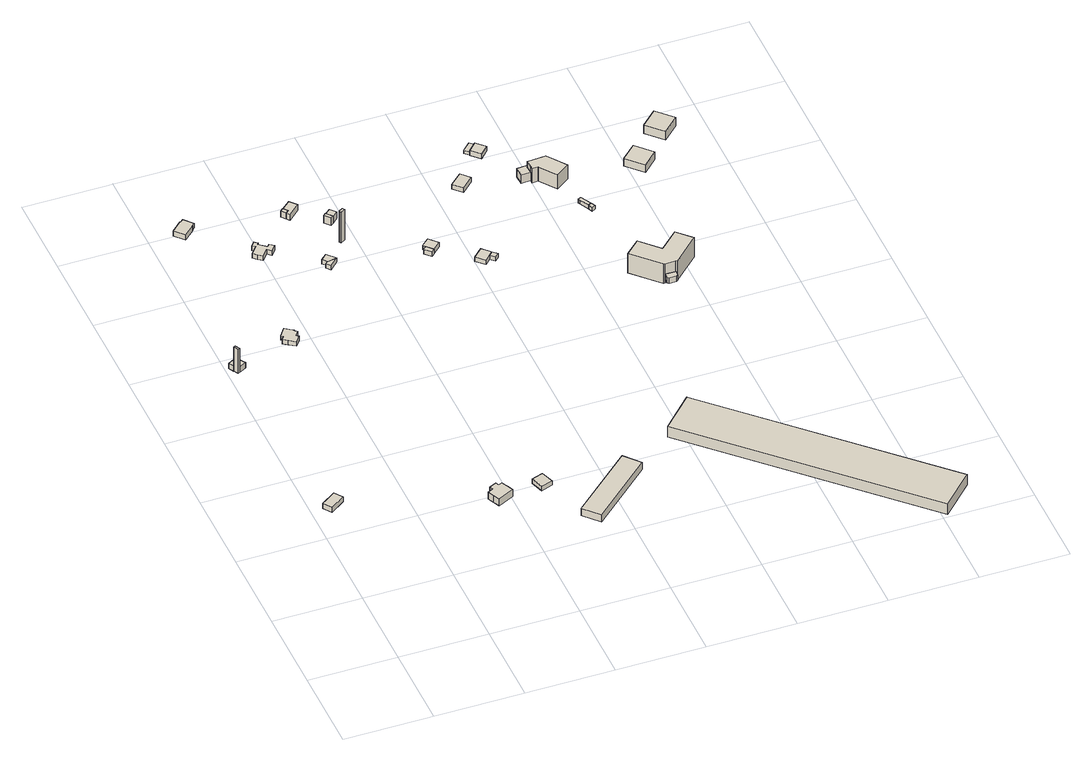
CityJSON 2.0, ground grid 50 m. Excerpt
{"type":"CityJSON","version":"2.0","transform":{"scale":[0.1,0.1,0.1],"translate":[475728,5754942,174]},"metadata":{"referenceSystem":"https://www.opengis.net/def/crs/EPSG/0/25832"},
"CityObjects":{
"building1":{"type":"Building","attributes":{"Gemeindeschluessel":"05766056","BezugspunktDach":"2000","function":"31001_1110","measuredHeight":3.75},"address":[{"country":"Germany","locality":"Oerlinghausen","thoroughfareNumber":"1062","thoroughfareName":"Hudeweg"}],"geometry":[{"type":"Solid","lod":"1","boundaries":[[[[0,1,2,3]],[[4,5,6,7]],[[4,7,3,2]],[[5,4,2,1]],[[6,5,1,0]],[[7,6,0,3]]]]}]},
"building2":{"type":"Building","attributes":{"Gemeindeschluessel":"05766056","BezugspunktDach":"2000","function":"51009_1610","measuredHeight":16.11},"address":[{"country":"Germany"}],"geometry":[{"type":"Solid","lod":"1","boundaries":[[[[8,9,10,11]],[[12,13,14,15]],[[12,15,11,10]],[[13,12,10,9]],[[14,13,9,8]],[[15,14,8,11]]]]}]},
"building3":{"type":"Building","attributes":{"Gemeindeschluessel":"05766056","BezugspunktDach":"2000","function":"31001_1312","measuredHeight":3.44},"address":[{"country":"Germany","locality":"Oerlinghausen","thoroughfareNumber":"1051","thoroughfareName":"Hudeweg"}],"geometry":[{"type":"Solid","lod":"1","boundaries":[[[[16,17,18,19,20,21,22,23]],[[24,25,26,27,28,29,30,31]],[[24,31,23,22]],[[25,24,22,21]],[[26,25,21,20]],[[27,26,20,19]],[[28,27,19,18]],[[29,28,18,17]],[[30,29,17,16]],[[31,30,16,23]]]]}]},
"building4":{"type":"Building","attributes":{"Gemeindeschluessel":"05766056","BezugspunktDach":"2000","function":"31001_1312","measuredHeight":3.47},"address":[{"country":"Germany","locality":"Oerlinghausen","thoroughfareNumber":"1041","thoroughfareName":"Hudeweg"}],"geometry":[{"type":"Solid","lod":"1","boundaries":[[[[32,33,34,35,36,37,38,39,40,41,42,43]],[[44,45,46,47,48,49,50,51,52,53,54,55]],[[44,55,43,42]],[[45,44,42,41]],[[46,45,41,40]],[[47,46,40,39]],[[48,47,39,38]],[[49,48,38,37]],[[50,49,37,36]],[[51,50,36,35]],[[52,51,35,34]],[[53,52,34,33]],[[54,53,33,32]],[[55,54,32,43]]]]}]},
"building5":{"type":"Building","attributes":{"Gemeindeschluessel":"05766056","BezugspunktDach":"2000","function":"31001_1312","measuredHeight":3.27},"address":[{"country":"Germany","locality":"Oerlinghausen","thoroughfareNumber":"1031","thoroughfareName":"Hudeweg"}],"geometry":[{"type":"Solid","lod":"1","boundaries":[[[[56,57,58,59,60,61,62,63]],[[64,65,66,67,68,69,70,71]],[[64,71,63,62]],[[65,64,62,61]],[[66,65,61,60]],[[67,66,60,59]],[[68,67,59,58]],[[69,68,58,57]],[[70,69,57,56]],[[71,70,56,63]]]]}]},
"building6":{"type":"Building","attributes":{"Gemeindeschluessel":"05766056","BezugspunktDach":"2000","function":"31001_1010","measuredHeight":7.26},"address":[{"country":"Germany","locality":"Oerlinghausen","thoroughfareNumber":"92","thoroughfareName":"Holter Straße"}],"geometry":[{"type":"Solid","lod":"1","boundaries":[[[[72,73,74,75,76,77,78,79,80,81]],[[82,83,84,85,86,87,88,89,90,91]],[[82,91,81,80]],[[83,82,80,79]],[[84,83,79,78]],[[85,84,78,77]],[[86,85,77,76]],[[87,86,76,75]],[[88,87,75,74]],[[89,88,74,73]],[[90,89,73,72]],[[91,90,72,81]]]]}]},
"building7":{"type":"Building","attributes":{"Gemeindeschluessel":"05766056","BezugspunktDach":"2000","function":"31001_1312","measuredHeight":5.72},"address":[{"country":"Germany","locality":"Oerlinghausen","thoroughfareNumber":"1033","thoroughfareName":"Hudeweg"}],"geometry":[{"type":"Solid","lod":"1","boundaries":[[[[92,93,94,95,96,97,98,99,100,101,102,103,104,105]],[[106,107,108,109,110,111,112,113,114,115,116,117,118,119]],[[106,119,105,104]],[[107,106,104,103]],[[108,107,103,102]],[[109,108,102,101]],[[110,109,101,100]],[[111,110,100,99]],[[112,111,99,98]],[[113,112,98,97]],[[114,113,97,96]],[[115,114,96,95]],[[116,115,95,94]],[[117,116,94,93]],[[118,117,93,92]],[[119,118,92,105]]]]}]},
"building8":{"type":"Building","attributes":{"Gemeindeschluessel":"05766056","BezugspunktDach":"2000","function":"31001_2000","measuredHeight":2.8},"address":[{"country":"Germany","locality":"Oerlinghausen","thoroughfareNumber":"92","thoroughfareName":"Holter Straße"}],"geometry":[{"type":"Solid","lod":"1","boundaries":[[[[120,121,122,123]],[[124,125,126,127]],[[124,127,123,122]],[[125,124,122,121]],[[126,125,121,120]],[[127,126,120,123]]]]}]},
"building9":{"type":"Building","attributes":{"Gemeindeschluessel":"05766056","function":"31001_1312"},"address":[{"country":"Germany","locality":"Oerlinghausen","thoroughfareNumber":"1035","thoroughfareName":"Hudeweg"}],"children":["building9-1","building9-2"]},
"building9-1":{"type":"BuildingPart","attributes":{"BezugspunktDach":"2000","measuredHeight":2.97},"parents":["building9"],"geometry":[{"type":"Solid","lod":"1","boundaries":[[[[128,129,130,131]],[[132,133,134,135]],[[132,135,131,130]],[[133,132,130,129]],[[134,133,129,128]],[[135,134,128,131]]]]}]},
"building9-2":{"type":"BuildingPart","attributes":{"BezugspunktDach":"2000","measuredHeight":2.85},"parents":["building9"],"geometry":[{"type":"Solid","lod":"1","boundaries":[[[[136,137,138,139]],[[140,141,132,135]],[[140,135,139,138]],[[141,140,138,137]],[[132,141,137,136]],[[135,132,136,139]]]]}]},
"building10":{"type":"Building","attributes":{"Gemeindeschluessel":"05766056","BezugspunktDach":"2000","function":"51009_1610","measuredHeight":4.47},"address":[{"country":"Germany"}],"geometry":[{"type":"Solid","lod":"1","boundaries":[[[[142,143,144,145]],[[146,147,148,149]],[[146,149,145,144]],[[147,146,144,143]],[[148,147,143,142]],[[149,148,142,145]]]]}]},
"building11":{"type":"Building","attributes":{"Gemeindeschluessel":"05766056","BezugspunktDach":"2000","function":"31001_2000","measuredHeight":5.32},"address":[{"country":"Germany","locality":"Oerlinghausen","thoroughfareNumber":"92","thoroughfareName":"Holter Straße"}],"geometry":[{"type":"Solid","lod":"1","boundaries":[[[[150,151,152,153]],[[154,155,156,157]],[[154,157,153,152]],[[155,154,152,151]],[[156,155,151,150]],[[157,156,150,153]]]]}]},
"building12":{"type":"Building","attributes":{"Gemeindeschluessel":"05766056","BezugspunktDach":"2000","function":"31001_1312","measuredHeight":4.44},"address":[{"country":"Germany","locality":"Oerlinghausen","thoroughfareNumber":"1032","thoroughfareName":"Hudeweg"}],"geometry":[{"type":"Solid","lod":"1","boundaries":[[[[158,159,160,161,162,163,164,165]],[[166,146,149,167,148,168,169,170]],[[166,170,165,164]],[[146,166,164,163]],[[149,146,163,162]],[[167,149,162,161]],[[148,167,161,160]],[[168,148,160,159]],[[169,168,159,158]],[[170,169,158,165]]]]}]},
"building13":{"type":"Building","attributes":{"Gemeindeschluessel":"05766056","BezugspunktDach":"2000","function":"31001_2000","measuredHeight":20.74},"address":[{"country":"Germany","locality":"Oerlinghausen","thoroughfareNumber":"1034","thoroughfareName":"Hudeweg"}],"geometry":[{"type":"Solid","lod":"1","boundaries":[[[[171,172,173,174]],[[175,176,177,178]],[[175,178,174,173]],[[176,175,173,172]],[[177,176,172,171]],[[178,177,171,174]]]]}]},
"building14":{"type":"Building","attributes":{"Gemeindeschluessel":"05766056","BezugspunktDach":"2000","function":"51009_1610","measuredHeight":5.43},"address":[{"country":"Germany"}],"geometry":[{"type":"Solid","lod":"1","boundaries":[[[[179,180,181,182]],[[183,184,185,186]],[[183,186,182,181]],[[184,183,181,180]],[[185,184,180,179]],[[186,185,179,182]]]]}]},
"building15":{"type":"Building","attributes":{"Gemeindeschluessel":"05766056","BezugspunktDach":"2000","function":"31001_1312","measuredHeight":5.59},"address":[{"country":"Germany","locality":"Oerlinghausen","thoroughfareNumber":"1034","thoroughfareName":"Hudeweg"}],"geometry":[{"type":"Solid","lod":"1","boundaries":[[[[187,188,189,190]],[[186,185,191,192]],[[186,192,190,189]],[[185,186,189,188]],[[191,185,188,187]],[[192,191,187,190]]]]}]},
"building16":{"type":"Building","attributes":{"Gemeindeschluessel":"05766056","BezugspunktDach":"2000","function":"51009_1610","measuredHeight":3.56},"address":[{"country":"Germany"}],"geometry":[{"type":"Solid","lod":"1","boundaries":[[[[193,194,195,196]],[[197,198,199,200]],[[197,200,196,195]],[[198,197,195,194]],[[199,198,194,193]],[[200,199,193,196]]]]}]},
"building17":{"type":"Building","attributes":{"Gemeindeschluessel":"05766056","BezugspunktDach":"2000","function":"31001_1312","measuredHeight":3.06},"address":[{"country":"Germany","locality":"Oerlinghausen","thoroughfareNumber":"1036","thoroughfareName":"Hudeweg"}],"geometry":[{"type":"Solid","lod":"1","boundaries":[[[[201,202,203,204,205]],[[206,207,208,209,210]],[[206,210,205,204]],[[207,206,204,203]],[[208,207,203,202]],[[209,208,202,201]],[[210,209,201,205]]]]}]},
"building18":{"type":"Building","attributes":{"Gemeindeschluessel":"05766056","function":"31001_1312"},"address":[{"country":"Germany","locality":"Oerlinghausen","thoroughfareNumber":"1038","thoroughfareName":"Hudeweg"}],"children":["building18-1","building18-2"]},
"building18-1":{"type":"BuildingPart","attributes":{"BezugspunktDach":"2000","measuredHeight":2.84},"parents":["building18"],"geometry":[{"type":"Solid","lod":"1","boundaries":[[[[211,212,213,214]],[[215,216,217,218]],[[215,218,214,213]],[[216,215,213,212]],[[217,216,212,211]],[[218,217,211,214]]]]}]},
"building18-2":{"type":"BuildingPart","attributes":{"BezugspunktDach":"2000","measuredHeight":2.84},"parents":["building18"],"geometry":[{"type":"Solid","lod":"1","boundaries":[[[[214,219,220,221]],[[222,223,218,224]],[[222,224,221,220]],[[223,222,220,219]],[[218,223,219,214]],[[224,218,214,221]]]]}]},
"building19":{"type":"Building","attributes":{"Gemeindeschluessel":"05766056","BezugspunktDach":"2000","function":"31001_1312","measuredHeight":3.58},"address":[{"country":"Germany","locality":"Oerlinghausen","thoroughfareNumber":"1001","thoroughfareName":"Hudeweg"}],"geometry":[{"type":"Solid","lod":"1","boundaries":[[[[225,226,227,228]],[[229,230,231,232]],[[229,232,228,227]],[[230,229,227,226]],[[231,230,226,225]],[[232,231,225,228]]]]}]},
"building20":{"type":"Building","attributes":{"Gemeindeschluessel":"05766056","BezugspunktDach":"2000","function":"31001_2000","measuredHeight":6.82},"address":[{"country":"Germany","locality":"Oerlinghausen","thoroughfareNumber":"90","thoroughfareName":"Holter Straße"}],"geometry":[{"type":"Solid","lod":"1","boundaries":[[[[233,234,235,236,237,238]],[[239,240,241,242,243,244]],[[239,244,238,237]],[[240,239,237,236]],[[241,240,236,235]],[[242,241,235,234]],[[243,242,234,233]],[[244,243,233,238]]]]}]},
"building21":{"type":"Building","attributes":{"Gemeindeschluessel":"05766056","BezugspunktDach":"2000","function":"51009_1610","measuredHeight":2.13},"address":[{"country":"Germany"}],"geometry":[{"type":"Solid","lod":"1","boundaries":[[[[245,246,247,248]],[[249,250,251,252]],[[249,252,248,247]],[[250,249,247,246]],[[251,250,246,245]],[[252,251,245,248]]]]}]},
"building22":{"type":"Building","attributes":{"Gemeindeschluessel":"05766056","BezugspunktDach":"2000","function":"31001_1312","measuredHeight":3.98},"address":[{"country":"Germany","locality":"Oerlinghausen","thoroughfareNumber":"1002","thoroughfareName":"Hudeweg"}],"geometry":[{"type":"Solid","lod":"1","boundaries":[[[[253,254,255,256]],[[257,258,259,260]],[[257,260,256,255]],[[258,257,255,254]],[[259,258,254,253]],[[260,259,253,256]]]]}]},
"building23":{"type":"Building","attributes":{"Gemeindeschluessel":"05766056","BezugspunktDach":"2000","function":"31001_2000","measuredHeight":5.52},"address":[{"country":"Germany","locality":"Oerlinghausen","thoroughfareNumber":"15","thoroughfareName":"Hudeweg"}],"geometry":[{"type":"Solid","lod":"1","boundaries":[[[[261,262,263,264,265,266]],[[267,268,269,270,271,272]],[[267,272,266,265]],[[268,267,265,264]],[[269,268,264,263]],[[270,269,263,262]],[[271,270,262,261]],[[272,271,261,266]]]]}]},
"building24":{"type":"Building","attributes":{"Gemeindeschluessel":"05766056","BezugspunktDach":"2000","function":"31001_1010","measuredHeight":9.61},"address":[{"country":"Germany","locality":"Oerlinghausen","thoroughfareNumber":"15","thoroughfareName":"Hudeweg"}],"geometry":[{"type":"Solid","lod":"1","boundaries":[[[[273,274,275,276,277,278,279,280,281]],[[282,283,284,285,286,287,288,289,290]],[[282,290,281,280]],[[283,282,280,279]],[[284,283,279,278]],[[285,284,278,277]],[[286,285,277,276]],[[287,286,276,275]],[[288,287,275,274]],[[289,288,274,273]],[[290,289,273,281]]]]}]},
"building25":{"type":"Building","attributes":{"Gemeindeschluessel":"05766056","BezugspunktDach":"2000","function":"51009_1610","measuredHeight":3.66},"address":[{"country":"Germany"}],"geometry":[{"type":"Solid","lod":"1","boundaries":[[[[291,292,293,294,295,296]],[[297,298,299,300,301,302]],[[297,302,296,295]],[[298,297,295,294]],[[299,298,294,293]],[[300,299,293,292]],[[301,300,292,291]],[[302,301,291,296]]]]}]},
"building26":{"type":"Building","attributes":{"Gemeindeschluessel":"05766056","BezugspunktDach":"2000","function":"51009_1610","measuredHeight":2.53},"address":[{"country":"Germany"}],"geometry":[{"type":"Solid","lod":"1","boundaries":[[[[303,304,305,306,307]],[[308,309,310,311,312]],[[308,312,307,306]],[[309,308,306,305]],[[310,309,305,304]],[[311,310,304,303]],[[312,311,303,307]]]]}]},
"building27":{"type":"Building","attributes":{"Gemeindeschluessel":"05766056","BezugspunktDach":"2000","function":"31001_2000","measuredHeight":2.53},"address":[{"country":"Germany","locality":"Oerlinghausen","thoroughfareNumber":"15","thoroughfareName":"Hudeweg"}],"geometry":[{"type":"Solid","lod":"1","boundaries":[[[[313,314,315,316]],[[317,308,312,318]],[[317,318,316,315]],[[308,317,315,314]],[[312,308,314,313]],[[318,312,313,316]]]]}]},
"building28":{"type":"Building","attributes":{"Gemeindeschluessel":"05766056","BezugspunktDach":"2000","function":"31001_2000","measuredHeight":13.07},"address":[{"country":"Germany","locality":"Oerlinghausen","thoroughfareNumber":"14","thoroughfareName":"Robert-Hanning-Straße"}],"geometry":[{"type":"Solid","lod":"1","boundaries":[[[[319,320,321,322,323,324,325,326,327]],[[328,329,330,331,332,333,334,335,336]],[[328,336,327,326]],[[329,328,326,325]],[[330,329,325,324]],[[331,330,324,323]],[[332,331,323,322]],[[333,332,322,321]],[[334,333,321,320]],[[335,334,320,319]],[[336,335,319,327]]]]}]},
"building29":{"type":"Building","attributes":{"Gemeindeschluessel":"05766056","BezugspunktDach":"2000","function":"31001_1010","measuredHeight":6.62},"address":[{"country":"Germany","locality":"Oerlinghausen","thoroughfareNumber":"17","thoroughfareName":"Hudeweg"}],"geometry":[{"type":"Solid","lod":"1","boundaries":[[[[337,338,339,340]],[[341,342,343,344]],[[341,344,340,339]],[[342,341,339,338]],[[343,342,338,337]],[[344,343,337,340]]]]}]},
"building30":{"type":"Building","attributes":{"Gemeindeschluessel":"05766056","BezugspunktDach":"2000","function":"31001_1010","measuredHeight":8.02},"address":[{"country":"Germany","locality":"Oerlinghausen","thoroughfareNumber":"19","thoroughfareName":"Hudeweg"}],"geometry":[{"type":"Solid","lod":"1","boundaries":[[[[345,346,347,348]],[[349,350,351,352]],[[349,352,348,347]],[[350,349,347,346]],[[351,350,346,345]],[[352,351,345,348]]]]}]}
},
"vertices":[
[152,1289,35],[69,1231,35],[102,1184,35],[185,1242,35],[102,1184,2],[69,1231,2],[152,1289,2],[185,1242,2],
[35,2373,197],[25,2367,197],[40,2340,197],[51,2347,197],[40,2340,36],[25,2367,36],[35,2373,36],[51,2347,36],
[77,2418,70],[70,2431,70],[9,2395,70],[25,2367,70],[35,2373,70],[51,2347,70],[91,2370,70],[66,2412,70],[91,2370,35],[51,2347,35],[35,2373,35],[25,2367,35],[9,2395,35],[70,2431,35],[77,2418,35],[66,2412,35],
[409,2472,71],[430,2501,71],[414,2512,71],[417,2516,71],[407,2523,71],[370,2549,71],[335,2500,71],[347,2491,71],[332,2470,71],[357,2452,71],[395,2425,71],[422,2463,71],[395,2425,42],[357,2452,42],[332,2470,42],[347,2491,42],[335,2500,42],[370,2549,42],[407,2523,42],[417,2516,42],[414,2512,42],[430,2501,42],[409,2472,42],[422,2463,42],
[179,3504,85],[176,3507,85],[117,3452,85],[166,3399,85],[224,3453,85],[223,3455,85],[240,3470,85],[195,3519,85],[240,3470,53],[223,3455,53],[224,3453,53],[166,3399,53],[117,3452,53],[176,3507,53],[179,3504,53],[195,3519,53],
[907,1023,50],[915,1004,50],[885,990,50],[902,955,50],[918,920,50],[1008,963,50],[992,998,50],[975,1033,50],[955,1023,50],[946,1042,50],[955,1023,2],[975,1033,2],[992,998,2],[1008,963,2],[918,920,2],[902,955,2],[885,990,2],[915,1004,2],[907,1023,2],[946,1042,2],
[479,3193,90],[486,3201,90],[468,3216,90],[448,3192,90],[464,3179,90],[427,3135,90],[450,3116,90],[473,3097,90],[508,3137,90],[530,3118,90],[559,3151,90],[534,3172,90],[521,3157,90],[500,3175,90],[521,3157,59],[534,3172,59],[559,3151,59],[530,3118,59],[508,3137,59],[473,3097,59],[450,3116,59],[427,3135,59],[464,3179,59],[448,3192,59],[468,3216,59],[486,3201,59],[479,3193,59],[500,3175,59],
[1203,1043,34],[1138,1020,34],[1163,947,34],[1228,969,34],[1163,947,6],[1138,1020,6],[1203,1043,6],[1228,969,6],
[775,2991,91],[742,2959,91],[764,2937,91],[819,2945,91],[764,2937,62],[742,2959,62],[775,2991,62],[819,2945,62],
[764,2937,90],[747,2921,90],[770,2898,90],[819,2945,90],[770,2898,62],[747,2921,62],
[693,3384,111],[677,3370,111],[697,3347,111],[713,3361,111],[697,3347,70],[677,3370,70],[693,3384,70],[713,3361,70],
[1620,990,65],[1274,681,65],[1353,593,65],[1698,902,65],[1353,593,17],[1274,681,17],[1620,990,17],[1698,902,17],
[760,3408,108],[743,3428,108],[693,3384,108],[710,3364,108],[713,3361,108],[697,3347,108],[713,3330,108],[778,3388,108],[713,3330,70],[710,3364,70],[743,3428,70],[760,3408,70],[778,3388,70],
[908,3095,277],[884,3081,277],[891,3068,277],[915,3082,277],[891,3068,70],[884,3081,70],[908,3095,70],[915,3082,70],
[877,3256,124],[863,3243,124],[892,3210,124],[906,3222,124],[892,3210,73],[863,3243,73],[877,3256,73],[906,3222,73],
[910,3284,118],[877,3256,118],[906,3222,118],[939,3251,118],[910,3284,73],[939,3251,73],
[1272,2855,97],[1254,2839,97],[1286,2802,97],[1305,2819,97],[1286,2802,66],[1254,2839,66],[1272,2855,66],[1305,2819,66],
[1303,2907,98],[1260,2869,98],[1272,2855,98],[1305,2819,98],[1348,2857,98],[1305,2819,68],[1272,2855,68],[1260,2869,68],[1303,2907,68],[1348,2857,68],
[1528,2738,96],[1476,2686,96],[1521,2641,96],[1573,2694,96],[1521,2641,68],[1476,2686,68],[1528,2738,68],[1573,2694,68],
[1551,2672,96],[1576,2648,96],[1597,2670,96],[1576,2648,68],[1551,2672,68],[1597,2670,68],
[1634,3302,118],[1566,3239,118],[1611,3190,118],[1679,3253,118],[1611,3190,87],[1566,3239,87],[1634,3302,87],[1679,3253,87],
[2186,1179,87],[2091,1272,87],[2088,1274,87],[1911,1094,87],[3024,2,87],[3201,183,87],[3024,2,18],[1911,1094,18],[2088,1274,18],[2091,1272,18],[2186,1179,18],[3201,183,18],
[1765,3510,120],[1719,3464,120],[1744,3440,120],[1789,3486,120],[1744,3440,99],[1719,3464,99],[1765,3510,99],[1789,3486,99],
[1789,3486,130],[1744,3440,130],[1790,3394,130],[1836,3440,130],[1790,3394,97],[1744,3440,97],[1789,3486,97],[1836,3440,97],
[1967,3206,133],[1971,3206,133],[1970,3221,133],[1914,3217,133],[1917,3160,133],[1969,3163,133],[1917,3160,78],[1914,3217,78],[1970,3221,78],[1971,3206,78],[1967,3206,78],[1969,3163,78],
[1971,3206,173],[1967,3206,173],[1969,3163,173],[1971,3144,173],[2004,3146,173],[2005,3146,173],[2075,3050,173],[2150,3105,173],[2073,3212,173],[2150,3105,77],[2075,3050,77],[2005,3146,77],[2004,3146,77],[1971,3144,77],[1969,3163,77],[1967,3206,77],[1971,3206,77],[2073,3212,77],
[2382,2177,122],[2323,2178,122],[2323,2151,122],[2331,2142,122],[2373,2141,122],[2381,2150,122],[2373,2141,85],[2331,2142,85],[2323,2151,85],[2323,2178,85],[2382,2177,85],[2381,2150,85],
[2141,2897,124],[2124,2888,124],[2130,2875,124],[2155,2824,124],[2172,2837,124],[2155,2824,98],[2130,2875,98],[2124,2888,98],[2141,2897,98],[2172,2837,98],
[2172,2837,123],[2155,2824,123],[2167,2801,123],[2186,2811,123],[2167,2801,98],[2186,2811,98],
[2175,2322,192],[2314,2178,192],[2323,2178,192],[2382,2177,192],[2391,2176,192],[2536,2315,192],[2460,2394,192],[2355,2294,192],[2255,2398,192],[2355,2294,62],[2460,2394,62],[2536,2315,62],[2391,2176,62],[2382,2177,62],[2323,2178,62],[2314,2178,62],[2175,2322,62],[2255,2398,62],
[2525,3141,160],[2443,3063,160],[2528,2975,160],[2609,3053,160],[2528,2975,108],[2443,3063,108],[2525,3141,108],[2609,3053,108],
[2716,3338,175],[2628,3254,175],[2713,3166,175],[2801,3250,175],[2713,3166,117],[2628,3254,117],[2716,3338,117],[2801,3250,117]
]}
